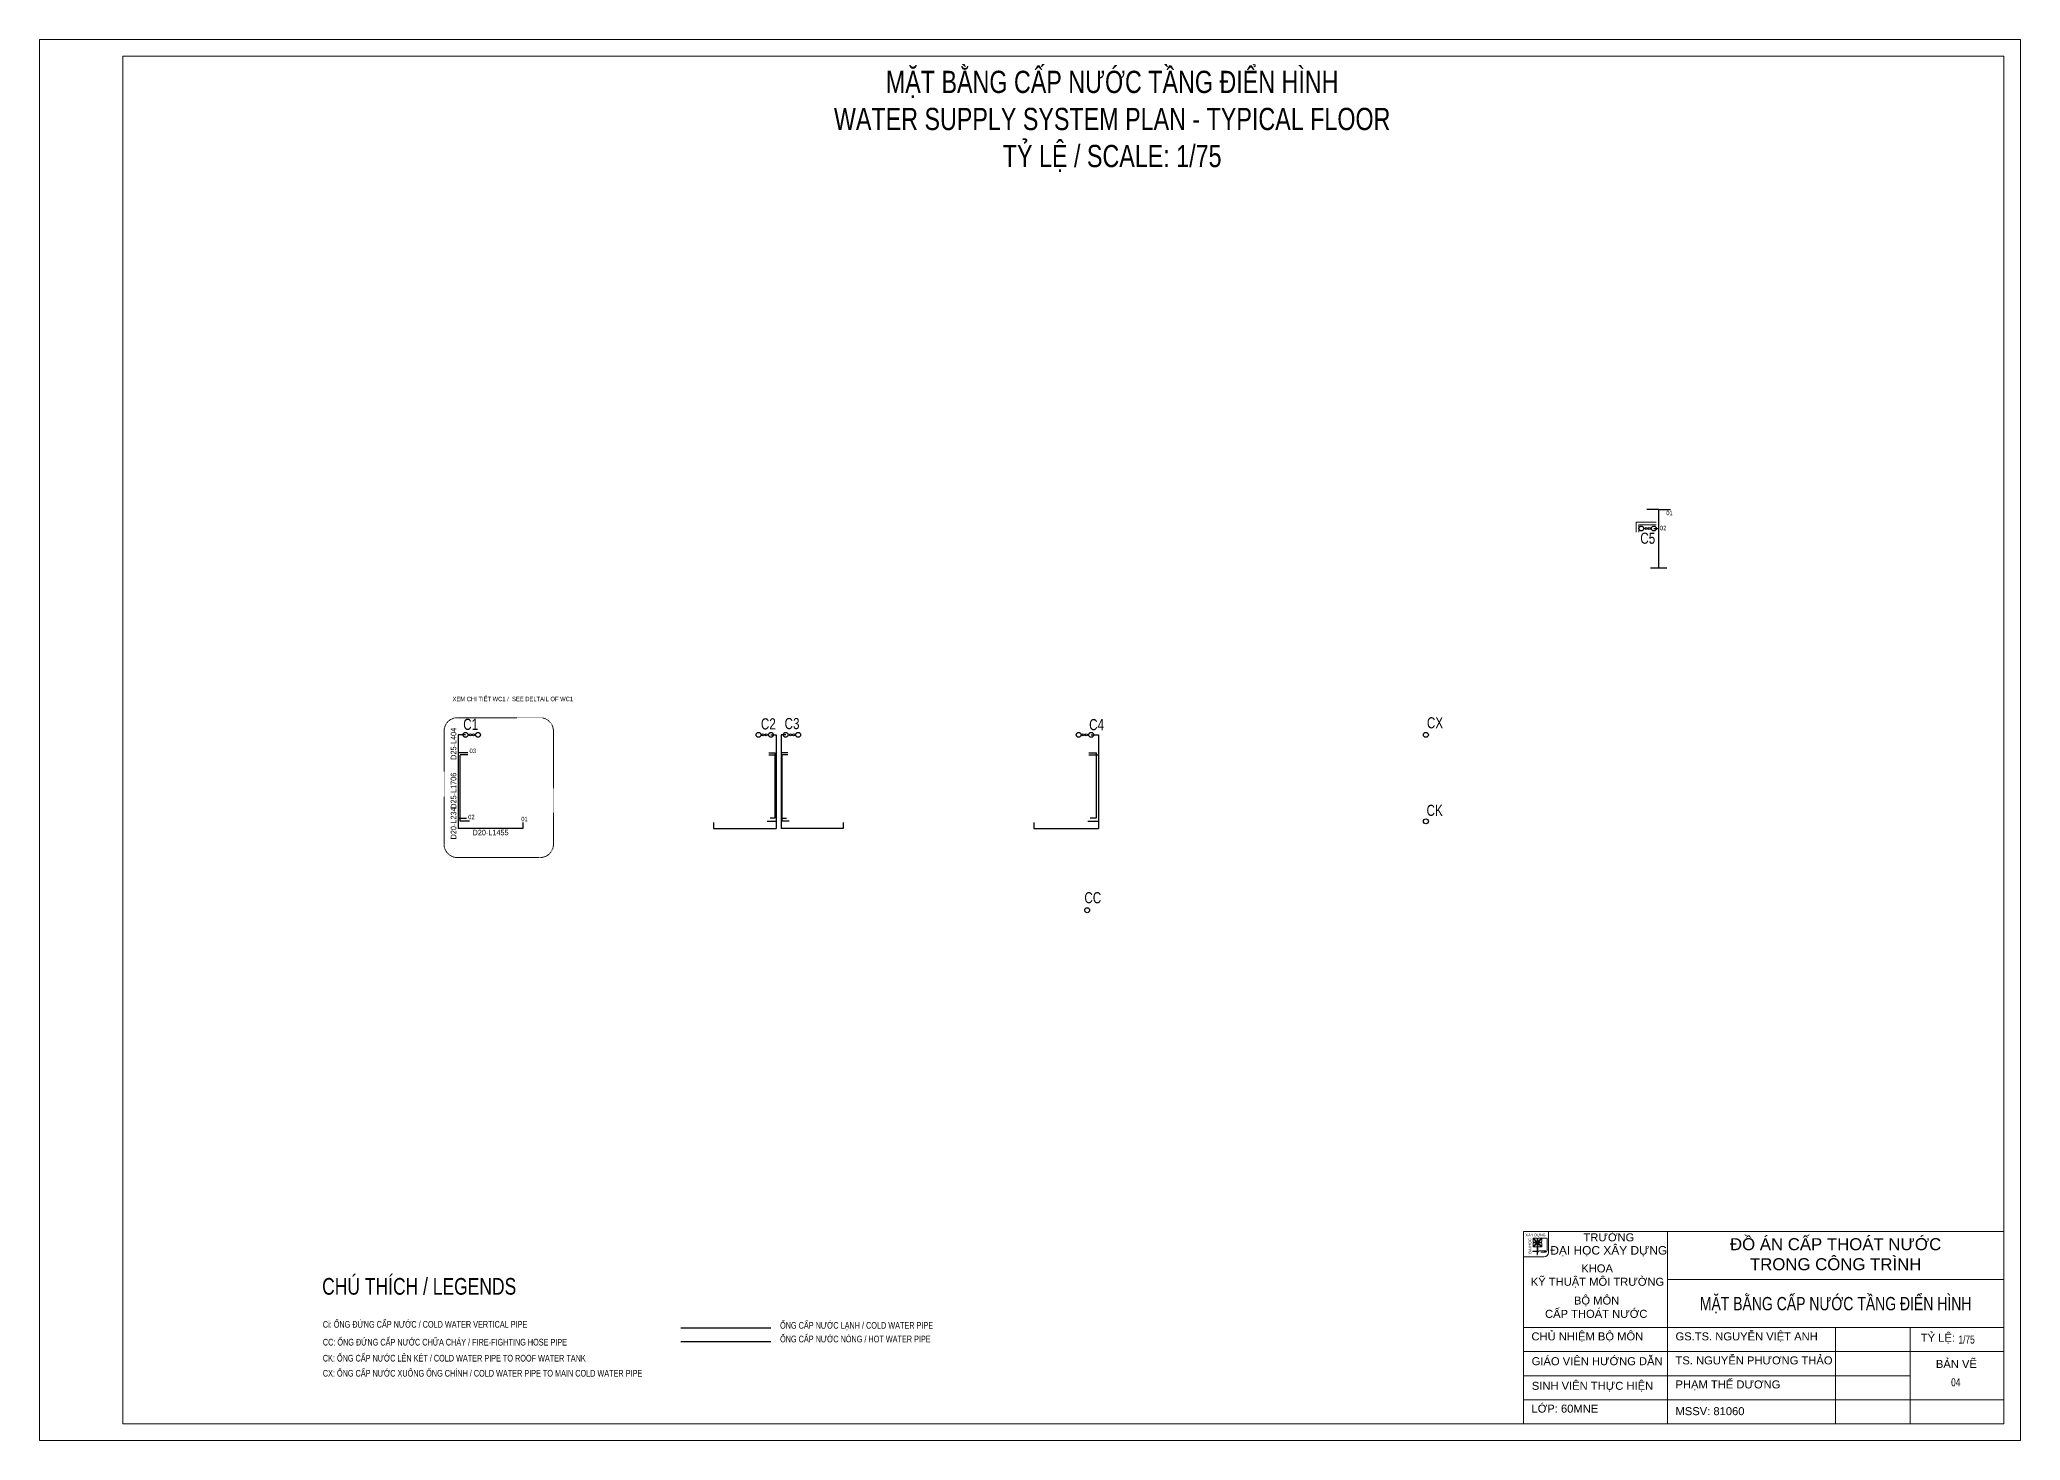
# Model space of a CAD drawing. Header units: millimetres. Extents: x -819040 to 60987, y -269988 to 131461.
# Drawn here: x -51427 to -6877, y -2954 to 28546 of the extents above; entities that cross this region are included whole.
import ezdxf
from ezdxf.enums import TextEntityAlignment as Align

# ---------------------------------------------------------------- set-up
doc = ezdxf.new("R2010")
doc.units = ezdxf.units.MM
doc.linetypes.add('ACAD_ISO02W100', pattern=[15, 12, -3])
doc.linetypes.add('ACAD_ISO03W100', pattern=[30, 12, -18])
doc.layers.get('0').update_dxf_attribs({"lineweight": 9})
doc.layers.get('Defpoints').update_dxf_attribs({"lineweight": 9})
for name, color, linetype, lineweight in [('CAP LANH-CAT', 4, 'Continuous', 30), ('CAP LANH-CONTINOUS', 4, 'Continuous', 30), ('CAP NONG-HIDDEN', 1, 'ACAD_ISO02W100', 30), ('GHI CHU', 51, 'Continuous', 9), ('GHI CHU @ 100', 51, 'Continuous', 9), ('GHI CHU @ 50', 51, 'Continuous', 9), ('GHI CHU-HIDDEN', 51, 'ACAD_ISO03W100', 9), ('HOP KI THUAT', 11, 'Continuous', 9), ('KHUNG GIAY-A2', 7, 'Continuous', 9), ('KHUNG TEN', 7, 'Continuous', 9), ('KICH THUOC', 21, 'Continuous', 13), ('KICH THUOC @ 50', 21, 'Continuous', 13), ('NETMANH', 43, 'Continuous', 9), ('THOAT HOI-CONTINOUS', 2, 'Continuous', 30), ('THOAT RUA-CONTINOUS', 3, 'Continuous', 30), ('THOAT XI-CONTINOUS', 6, 'Continuous', 30)]:
    doc.layers.add(name, color=color, linetype=linetype, lineweight=lineweight)
doc.styles.add('ARIANH', font='VnArialH.TTF')
doc.styles.add('KICH THUOC', font='arial.ttf', dxfattribs={"width": 0.75})
doc.styles.get("Standard").update_dxf_attribs({"font": 'arial.ttf', "width": 0.75})
doc.styles.add('TCVN-10', font='arial.ttf', dxfattribs={"width": 0.75, "height": 10})
doc.styles.add('TCVN-2.5', font='arial.ttf', dxfattribs={"width": 0.75, "height": 2.5})
doc.dimstyles.new('TCVN-2.5 D-L', dxfattribs={"dimtxt": 2.5, "dimasz": 1.2, "dimexe": 1.2, "dimexo": 0, "dimgap": 0.8, "dimtad": 1, "dimtoh": 1, "dimdec": 0, "dimzin": 0, "dimdsep": 46, "dimtxsty": 'KICH THUOC', "dimblk": 'ARCHTICK', "dimcen": 1.2, "dimdle": 1.2, "dimse1": 1, "dimse2": 1, "dimsd1": 1, "dimsd2": 1, "dimclrd": 256, "dimclre": 256, "dimclrt": 256, "dimadec": 0, "dimazin": 0, "dimtm": 1e-09, "dimtfac": 1, "dimtdec": 0, "dimtofl": 0, "dimtmove": 0, "dimatfit": 2, "dimfxl": 1, "dimtolj": 1, "dimtzin": 0, "dimlwd": -1, "dimlwe": -1, "dimarcsym": 1})

# ---------------------------------------------------------------- blocks, each defined once
blk = doc.blocks.new('*U281')
at = {"layer": 'KHUNG TEN'}
for p, q in [((0, 2880), (-7200, 2880)), ((-7200, 0), (-7200, 2880)), ((-6824, 2880), (-7200, 2880)), ((-7200, 2503), (-7200, 2880)), ((-7056, 2782), (-7005, 2782)), ((-7056, 2777), (-7056, 2782)), ((-7056, 2782), (-7005, 2782)), ((-7056, 2778), (-7056, 2782)), ((-7056, 2782), (-7005, 2782)), ((-7056, 2777), (-7056, 2782)), ((-7056, 2781), (-7006, 2781)), ((-7056, 2777), (-7056, 2781)), ((-7056, 2778), (-6997, 2720)), ((-7055, 2732), (-7056, 2778)), ((-7056, 2777), (-6998, 2719)), ((-7056, 2731), (-7056, 2777)), ((-7056, 2777), (-6998, 2719)), ((-7056, 2731), (-7056, 2777)), ((-7056, 2777), (-6998, 2719)), ((-7056, 2731), (-7056, 2777)), ((-7056, 2655), (-6998, 2714)), ((-7056, 2656), (-6997, 2714)), ((-7056, 2656), (-6998, 2714)), ((-7056, 2655), (-6998, 2713)), ((-7055, 2703), (-7056, 2656)), ((-7056, 2702), (-7056, 2655)), ((-7056, 2702), (-7056, 2655)), ((-7056, 2702), (-7056, 2656)), ((-7052, 2782), (-6994, 2724)), ((-7052, 2782), (-6994, 2724)), ((-7052, 2781), (-6994, 2723)), ((-7052, 2651), (-6994, 2709)), ((-7052, 2651), (-6994, 2709)), ((-7052, 2651), (-6994, 2709)), ((-7051, 2782), (-6993, 2724)), ((-7051, 2720), (-7044, 2716)), ((-7051, 2712), (-7044, 2716)), ((-7051, 2652), (-6993, 2710)), ((-7050, 2721), (-7044, 2716)), ((-7050, 2721), (-7043, 2717)), ((-7050, 2721), (-7044, 2716)), ((-7050, 2713), (-7043, 2717)), ((-7050, 2712), (-7044, 2716)), ((-7050, 2712), (-7044, 2716)), ((-6998, 2719), (-7049, 2719)), ((-6997, 2720), (-7048, 2720)), ((-6998, 2719), (-7048, 2719)), ((-6998, 2719), (-7048, 2719)), ((-6998, 2714), (-7048, 2714)), ((-6998, 2714), (-7048, 2714)), ((-6998, 2713), (-7048, 2713)), ((-6997, 2714), (-7047, 2714)), ((-6995, 2774), (-6991, 2769)), ((-6995, 2774), (-6991, 2769)), ((-6994, 2775), (-6990, 2770)), ((-6994, 2774), (-6991, 2769)), ((-6994, 2724), (-6994, 2770)), ((-6994, 2723), (-6994, 2770)), ((-6994, 2724), (-6994, 2770)), ((-6994, 2529), (-6994, 2709)), ((-6994, 2529), (-6994, 2709)), ((-6994, 2529), (-6994, 2709)), ((-6993, 2724), (-6993, 2771)), ((-6993, 2530), (-6993, 2710)), ((-6987, 2774), (-6991, 2769)), ((-6988, 2774), (-6991, 2769)), ((-6987, 2774), (-6991, 2769)), ((-6987, 2775), (-6990, 2770)), ((-6930, 2782), (-6988, 2724)), ((-6930, 2782), (-6988, 2724)), ((-6930, 2781), (-6988, 2723)), ((-6988, 2724), (-6988, 2770)), ((-6988, 2723), (-6988, 2770)), ((-6988, 2724), (-6988, 2770)), ((-6930, 2651), (-6988, 2709)), ((-6988, 2560), (-6988, 2709)), ((-6930, 2651), (-6988, 2709)), ((-6988, 2560), (-6988, 2709)), ((-6930, 2651), (-6988, 2709)), ((-6988, 2560), (-6988, 2709)), ((-6929, 2782), (-6987, 2724)), ((-6987, 2724), (-6987, 2771)), ((-6929, 2652), (-6987, 2710)), ((-6987, 2561), (-6987, 2710)), ((-6926, 2777), (-6984, 2719)), ((-6926, 2777), (-6984, 2719)), ((-6925, 2777), (-6984, 2719)), ((-6984, 2719), (-6937, 2719)), ((-6984, 2719), (-6938, 2719)), ((-6984, 2719), (-6937, 2719)), ((-6926, 2655), (-6984, 2714)), ((-6984, 2714), (-6937, 2714)), ((-6925, 2656), (-6984, 2714)), ((-6984, 2714), (-6937, 2714)), ((-6926, 2655), (-6984, 2713)), ((-6984, 2713), (-6938, 2713)), ((-6925, 2778), (-6983, 2720)), ((-6983, 2720), (-6937, 2720)), ((-6925, 2656), (-6983, 2714)), ((-6983, 2714), (-6937, 2714)), ((-6977, 2781), (-6847, 2781)), ((-6976, 2782), (-6847, 2782)), ((-6976, 2782), (-6846, 2782)), ((-6976, 2782), (-6847, 2782)), ((-6934, 2720), (-6938, 2716)), ((-6934, 2720), (-6938, 2716)), ((-6933, 2720), (-6938, 2717)), ((-6938, 2717), (-6933, 2713)), ((-6938, 2716), (-6934, 2713)), ((-6938, 2716), (-6934, 2713)), ((-6933, 2721), (-6937, 2717)), ((-6937, 2717), (-6933, 2714)), ((-6926, 2777), (-6926, 2782)), ((-6926, 2777), (-6926, 2781)), ((-6926, 2731), (-6926, 2777)), ((-6926, 2731), (-6926, 2777)), ((-6926, 2702), (-6926, 2655)), ((-6926, 2702), (-6926, 2655)), ((-6925, 2778), (-6925, 2782)), ((-6925, 2777), (-6925, 2782)), ((-6925, 2732), (-6925, 2778)), ((-6925, 2731), (-6925, 2777)), ((-6925, 2703), (-6925, 2656)), ((-6925, 2702), (-6925, 2656)), ((-6847, 2782), (-6847, 2595)), ((-6847, 2782), (-6847, 2595)), ((-6847, 2781), (-6847, 2595)), ((-6846, 2782), (-6846, 2596)), ((-6824, 2880), (-6824, 2570)), ((-5040, 0), (-5040, 2880)), ((0, 2160), (0, 2880)), ((-6890, 2503), (-7200, 2503)), ((-6994, 2589), (-7058, 2589)), ((-7058, 2582), (-7058, 2589)), ((-6994, 2589), (-7058, 2589)), ((-7058, 2583), (-7058, 2589)), ((-6994, 2588), (-7058, 2588)), ((-7058, 2582), (-7058, 2588)), ((-6994, 2583), (-7058, 2583)), ((-6994, 2582), (-7058, 2582)), ((-6994, 2582), (-7058, 2582)), ((-6993, 2589), (-7057, 2589)), ((-7057, 2583), (-7057, 2589)), ((-6993, 2583), (-7057, 2583)), ((-7056, 2656), (-7056, 2652)), ((-7056, 2656), (-7056, 2651)), ((-7056, 2655), (-7056, 2651)), ((-7056, 2655), (-7056, 2651)), ((-7056, 2652), (-7005, 2652)), ((-7056, 2651), (-7005, 2651)), ((-7056, 2651), (-7006, 2651)), ((-7056, 2651), (-7005, 2651)), ((-6994, 2657), (-6991, 2661)), ((-6994, 2657), (-6991, 2661)), ((-6994, 2657), (-6991, 2660)), ((-6985, 2574), (-6994, 2529)), ((-6986, 2574), (-6994, 2529)), ((-6985, 2574), (-6994, 2529)), ((-6993, 2658), (-6990, 2661)), ((-6985, 2575), (-6993, 2530)), ((-6991, 2661), (-6985, 2655)), ((-6991, 2661), (-6985, 2655)), ((-6991, 2660), (-6986, 2655)), ((-6990, 2661), (-6985, 2656)), ((-6977, 2651), (-6926, 2651)), ((-6976, 2652), (-6925, 2652)), ((-6976, 2651), (-6926, 2651)), ((-6976, 2651), (-6925, 2651)), ((-6865, 2591), (-6960, 2591)), ((-6865, 2591), (-6960, 2591)), ((-6864, 2592), (-6959, 2592)), ((-6865, 2591), (-6959, 2591)), ((-6888, 2575), (-6942, 2571)), ((-6888, 2575), (-6942, 2571)), ((-6888, 2575), (-6942, 2571)), ((-6872, 2571), (-6942, 2571)), ((-6872, 2571), (-6942, 2571)), ((-6872, 2571), (-6942, 2571)), ((-6887, 2576), (-6941, 2571)), ((-6871, 2571), (-6941, 2571)), ((-6926, 2655), (-6926, 2651)), ((-6926, 2655), (-6926, 2651)), ((-6925, 2656), (-6925, 2652)), ((-6925, 2656), (-6925, 2651)), ((0, 2160), (-5040, 2160)), ((0, 1440), (0, 2160)), ((-7200, 1440), (0, 1440)), ((-2520, 0), (-2520, 1440)), ((-1401, 0), (-1401, 1440)), ((0, 1080), (0, 1440)), ((-7200, 1080), (0, 1080)), ((0, 360), (0, 1080)), ((-7200, 720), (-1401, 720)), ((-7200, 360), (0, 360)), ((0, 0), (0, 360)), ((-5040, 0), (-7200, 0)), ((-2520, 0), (-5040, 0)), ((-1440, 0), (-2520, 0)), ((0, 0), (-1440, 0))]:
    blk.add_line(p, q, dxfattribs=at)
for points in [[(0, 0), (0, 1440), (-7200, 1440), (-7200, 0)], [(-7200, 0), (0, 0)]]:
    blk.add_lwpolyline(points, dxfattribs=at)
for centre, radius, start, end in [((-7044, 2731), 12.7, 182.09, 237.073), ((-7044, 2731), 12.7, 182.09, 237.073), ((-7043, 2731), 12.7, 182.09, 237.073), ((-7045, 2702), 11.7, 117.544, 179.9029), ((-7045, 2702), 11.7, 117.544, 179.9029), ((-7044, 2702), 11.7, 117.544, 179.9029), ((-7043, 2732), 12.7, 182.09, 237.073), ((-7044, 2703), 11.7, 117.544, 179.9029), ((-7006, 2770), 11.7, 0.049, 89.951), ((-7005, 2770), 11.7, 0.049, 89.951), ((-7005, 2771), 11.7, 0.049, 89.951), ((-7005, 2770), 11.7, 0.049, 89.951), ((-6976, 2770), 11.7, 90.049, 179.951), ((-6976, 2770), 11.7, 90.049, 179.951), ((-6977, 2770), 11.7, 90.049, 179.951), ((-6976, 2771), 11.7, 90.049, 179.951), ((-6938, 2731), 11.7, 270.0009, 359.9029), ((-6938, 2702), 11.7, 0.0971, 89.9991), ((-6937, 2732), 11.7, 270.0009, 359.9029), ((-6937, 2731), 11.7, 270.0009, 359.9029), ((-6937, 2731), 11.7, 270.0009, 359.9029), ((-6937, 2702), 11.7, 0.0971, 89.9991), ((-6937, 2703), 11.7, 0.0971, 89.9991), ((-6937, 2702), 11.7, 0.0971, 89.9991), ((-7006, 2663), 11.7, 270.049, 359.951), ((-7005, 2663), 11.7, 270.049, 359.951), ((-7005, 2664), 11.7, 270.049, 359.951), ((-7005, 2663), 11.7, 270.049, 359.951), ((-6976, 2663), 11.7, 180.049, 269.951), ((-6977, 2663), 11.7, 180.049, 269.951), ((-6976, 2663), 11.7, 180.049, 269.951), ((-6976, 2664), 11.7, 180.049, 269.951), ((-6960, 2563), 28.3, 89.9871, 156.3994), ((-6959, 2564), 28.3, 89.9871, 156.3994), ((-6960, 2563), 28.3, 89.9871, 156.3994), ((-6959, 2563), 28.3, 89.9871, 156.3994), ((-6890, 2569), 65.9, 270, 0), ((-6888, 2600), 24.5, 270, 339.999), ((-6888, 2599), 24.5, 270, 339.999), ((-6888, 2600), 24.5, 270, 339.999), ((-6887, 2600), 24.5, 270, 339.999), ((-6872, 2595), 24.7, 270, 0), ((-6872, 2595), 24.7, 270, 0), ((-6872, 2595), 24.7, 270, 0), ((-6871, 2596), 24.7, 270, 0)]:
    blk.add_arc(centre, radius, start, end, dxfattribs=at)
at = {"layer": 'KHUNG TEN', "style": 'ARIANH'}
for s, p in [('x   y dùng', (-7171, 2810)), ('¢', (-7128, 2809))]:
    blk.add_text(s, height=39, dxfattribs=at).set_placement(p)
blk.add_text('®¹i häc', height=39, rotation=90, dxfattribs=at).set_placement((-7085, 2551))
for s, insert, char_height, width, attachment_point in [('{\\fArial|b0|i0|c0|p34;ĐẠI HỌC XÂY DỰNG}', (-6798, 2663), 128, 7638.54, 1), ('{\\fArial|b0|i0|c0|p34;TRƯỜNG}', (-6301, 2854), 120, 7638.54, 1), ('{\\fArial|b0|i0|c0|p34;ĐỒ ÁN CẤP THOÁT NƯỚC\\PTRONG CÔNG TRÌNH}', (-2520, 2540), 180, 5040, 5), ('\\pi796.03087;{\\fArial|b0|i0|c0|p34;KHOA\\P\\pi38.66388;KỸ THUẬT MÔI TRƯỜNG }', (-7130, 2388), 120, 2055.12, 1), ('\\pi657.88068;{\\fArial|b0|i0|c0|p34;BỘ MÔN \\P\\pi224.82474;CẤP THOÁT NƯỚC}', (-7102, 1907), 120, 1969.62, 1), ('{\\fArial|b0|i0|c0|p34;CHỦ NHIỆM BỘ MÔN}', (-7081, 1369), 120, 2368.22, 1), ('{\\fArial|b0|i0|c0|p34;GS.TS. NGUYỄN VIỆT ANH}', (-4921, 1369), 120, 2368.22, 1), ('{\\fArial|b0|i0|c0|p34;TỶ LỆ:}', (-1243, 1348), 120, 1287.18, 1), ('{\\fArial|b0|i0|c0|p34;GIÁO VIÊN HƯỚNG DẪN}', (-7078, 997), 120, 2368.22, 1), ('{\\fArial|b0|i0|c0|p34;TS. NGUYỄN PHƯƠNG THẢO}', (-4921, 1009), 120, 2537.36, 1), ('{\\fArial|b0|i0|c0|p34;BẢN VẼ }', (-1017, 956), 120, 1287.18, 1), ('{\\fArial|b0|i0|c0|p34;SINH VIÊN THỰC HIỆN}', (-7076, 628), 120, 2368.22, 1), ('{\\fArial|b0|i0|c0|p34;PHẠM THẾ DƯƠNG}', (-4921, 649), 120, 2368.22, 1), ('L{\\fArial|b0|i0|c0|p34;Ớ}P: 60MNE', (-7081, 286), 120, 2368.22, 1), ('MSSV: 81060', (-4921, 248), 120, 2368.22, 1)]:
    blk.add_mtext(s, dxfattribs=dict(at, insert=insert, char_height=char_height, width=width, attachment_point=attachment_point))
at = {"layer": 'KHUNG TEN', "width": 0.75}
blk.add_attdef('TEN_BAN_VE', text='', height=200, dxfattribs=at).set_placement((-2520, 1800), align=Align.MIDDLE_CENTER)
at = {"layer": 'KHUNG TEN', "style": 'TCVN-10', "width": 0.75}
for tag, p in [('TY_LE', (-679, 1201)), ('STT', (-789, 561)), ('NGAY_HOAN_THANH', (-1271, 121))]:
    blk.add_attdef(tag, p, '', height=120, dxfattribs=at)
blk = doc.blocks.new('chu_thich-mat_bang_cap')
at = {"layer": 'CAP LANH-CONTINOUS'}
blk.add_line((8842, 1384), (10193, 1384), dxfattribs=at)
at = {"layer": 'CAP NONG-HIDDEN', "ltscale": 0.2}
blk.add_line((8842, 1179), (10193, 1179), dxfattribs=at)
at = {"layer": 'GHI CHU', "insert": (858, 2133), "char_height": 250, "attachment_point": 1}
blk.add_mtext_dynamic_manual_height_columns('\\pi2607.60915;CHÚ THÍCH / LEGENDS', width=8099.21, gutter_width=6731, heights=[913], dxfattribs=at)
at = {"layer": 'GHI CHU @ 100', "char_height": 100, "attachment_point": 1, "style": 'TCVN-2.5'}
for s, width, insert in [('Ci: ỐNG ĐỨNG CẤP NƯỚC / COLD WATER VERTICAL PIPE', 3302.79, (3476, 1488)), ('ỐNG CẤP NƯỚC LẠNH / COLD WATER PIPE', 3378.17, (10332, 1473)), ('CC: ỐNG ĐỨNG CẤP NƯỚC CHỮA CHÁY / FIRE-FIGHTING HOSE PIPE', 3563.14, (3476, 1221)), ('ỐNG CẤP NƯỚC NÓNG / HOT WATER PIPE', 3378.17, (10332, 1268)), ('CK: ỐNG CẤP NƯỚC LÊN KÉT / COLD WATER PIPE TO ROOF WATER TANK', 3971.57, (3476, 981)), ('CX: ỐNG CẤP NƯỚC XUỐNG ỐNG CHÍNH / COLD WATER PIPE TO MAIN COLD WATER PIPE', 4839.5, (3476, 755))]:
    blk.add_mtext_dynamic_manual_height_columns(s, width=width, gutter_width=1250, heights=[0], dxfattribs=dict(at, insert=insert))
blk = doc.blocks.new('*D2126')
at = {"layer": 'Defpoints', "color": 0, "transparency": 16777216}
for p in [(-42013, 12913), (-42013, 12508), (-42013, 12508)]:
    blk.add_point(p, dxfattribs=at)
at = {"layer": 'KICH THUOC', "transparency": 16777216, "insert": (-42117, 12710), "char_height": 125, "attachment_point": 5, "rotation": 90, "style": 'KICH THUOC'}
blk.add_mtext('\\A1;D25-L404', dxfattribs=at)
blk = doc.blocks.new('_ArchTick')
at = {"color": 0, "linetype": 'ByBlock', "const_width": 0.15}
blk.add_lwpolyline([(-0.5, -0.5), (0.5, 0.5)], dxfattribs=at)
blk = doc.blocks.new('*D2127')
at = {"layer": 'Defpoints', "color": 0, "transparency": 16777216}
for p in [(-42013, 12508), (-42013, 10803), (-42013, 10803)]:
    blk.add_point(p, dxfattribs=at)
at = {"layer": 'KICH THUOC', "transparency": 16777216, "insert": (-42117, 11655), "char_height": 125, "attachment_point": 5, "rotation": 90, "style": 'KICH THUOC'}
blk.add_mtext('\\A1;D25-L1706', dxfattribs=at)
blk = doc.blocks.new('*D2128')
at = {"layer": 'Defpoints', "color": 0, "transparency": 16777216}
for p in [(-42013, 10803), (-40558, 10803), (-40558, 10610)]:
    blk.add_point(p, dxfattribs=at)
at = {"layer": 'KICH THUOC', "transparency": 16777216, "insert": (-41285, 10714), "char_height": 125, "attachment_point": 5, "style": 'KICH THUOC'}
blk.add_mtext('\\A1;D20-L1455', dxfattribs=at)
blk = doc.blocks.new('*D2129')
at = {"layer": 'Defpoints', "color": 0, "transparency": 16777216}
for p in [(-42013, 11036), (-42013, 11036), (-42013, 10803)]:
    blk.add_point(p, dxfattribs=at)
at = {"layer": 'KICH THUOC', "transparency": 16777216, "insert": (-42117, 10919), "char_height": 125, "attachment_point": 5, "rotation": 90, "style": 'KICH THUOC'}
blk.add_mtext('\\A1;D20-L234', dxfattribs=at)

msp = doc.modelspace()

# ---------------------------------------------------------------- linework, layer by layer
at = {"layer": 'CAP LANH-CAT'}
for centre in [(-15122.8, 17552.7), (-41847.8, 12912.7), (-34977.8, 12912.7), (-34647.8, 12912.7), (-27777.8, 12912.7), (-20247.8, 12912.7), (-20247.8, 10967.7), (-27867.8, 8967.7)]:
    msp.add_circle(centre, 55, dxfattribs=at)
at = {"layer": 'CAP LANH-CONTINOUS'}
for p, q in [((-15012.8, 17977.4), (-15278.8, 17977.4)), ((-15012.8, 16669.6), (-15012.8, 17977.4)), ((-15012.8, 17977.4), (-14746.9, 17977.4)), ((-15122.8, 17552.7), (-15012.8, 17552.7)), ((-15196.3, 16669.6), (-14829.4, 16669.6)), ((-41847.8, 12912.7), (-42012.8, 12912.7)), ((-42012.8, 12912.7), (-42012.8, 10802.7)), ((-41796.9, 12508.2), (-42012.8, 12508.2)), ((-34977.8, 12912.7), (-34858.2, 12912.7)), ((-34858.2, 12912.7), (-34858.2, 10802.7)), ((-34647.8, 12912.7), (-34752.7, 12912.7)), ((-34752.7, 12912.7), (-34752.7, 10802.7)), ((-34596.9, 12508.2), (-34752.7, 12508.2)), ((-27777.8, 12912.7), (-27612.8, 12912.7)), ((-27612.8, 12912.7), (-27612.8, 10802.7)), ((-35028.8, 12465.2), (-34858.2, 12465.2)), ((-27828.8, 12465.2), (-27612.8, 12465.2)), ((-42012.8, 11036.2), (-41825.7, 11036.2)), ((-40557.8, 10802.7), (-42012.8, 10802.7)), ((-40557.8, 10942.7), (-40557.8, 10802.7)), ((-36267.8, 10942.7), (-36267.8, 10802.7)), ((-36267.8, 10802.7), (-34858.2, 10802.7)), ((-35063.4, 10973.9), (-34858.2, 10973.9)), ((-34752.7, 11036.2), (-34625.7, 11036.2)), ((-33357.8, 10802.7), (-34752.7, 10802.7)), ((-33357.8, 10942.7), (-33357.8, 10802.7)), ((-29067.8, 10942.7), (-29067.8, 10802.7)), ((-29067.8, 10802.7), (-27612.8, 10802.7)), ((-27850, 10973.9), (-27612.8, 10973.9))]:
    msp.add_line(p, q, dxfattribs=at)
at = {"layer": 'CAP NONG-HIDDEN'}
for p, q in [((-35028.8, 12508.2), (-34883.7, 12508.2)), ((-27828.8, 12508.2), (-27659, 12508.2)), ((-41796.9, 12465.2), (-41966.7, 12465.2)), ((-34596.9, 12465.2), (-34724.9, 12465.2)), ((-41761.4, 10973.9), (-41966.7, 10973.9)), ((-34883.7, 11036.2), (-35000, 11036.2)), ((-34566.4, 10973.9), (-34724.9, 10973.9)), ((-27659, 11036.2), (-27800, 11036.2))]:
    msp.add_line(p, q, dxfattribs=at)
at = {"layer": 'CAP NONG-HIDDEN', "ltscale": 0.2}
for p, q in [((-34883.7, 11036.2), (-34883.7, 12508.2)), ((-27659, 11036.2), (-27659, 12508.2)), ((-41966.7, 10973.9), (-41966.7, 12465.2)), ((-34724.9, 10973.9), (-34724.9, 12465.2))]:
    msp.add_line(p, q, dxfattribs=at)
at = {"layer": 'GHI CHU-HIDDEN', "ltscale": 0.1}
msp.add_lwpolyline([(-42030, 13297.6), (-40170.5, 13297.6, -0.4142136), (-39870.5, 12997.6), (-39870.5, 10452.2, -0.4142136), (-40170.5, 10152.2), (-42030, 10152.2, -0.4142136), (-42330, 10452.2), (-42330, 12997.6, -0.4142136)], format="xyb", close=True, dxfattribs=at)
at = {"layer": 'HOP KI THUAT'}
for p, q in [((-15067.8, 17692.7), (-15517.8, 17692.7)), ((-15517.8, 17692.7), (-15517.8, 17472.7)), ((-15067.8, 17632.7), (-15457.8, 17632.7)), ((-15457.8, 17632.7), (-15457.8, 17472.7))]:
    msp.add_line(p, q, dxfattribs=at)
at = {"layer": 'KHUNG GIAY-A2'}
for points in [[(-51427.5, -2954), (-6877.5, -2954), (-6877.5, 28546), (-51427.5, 28546)], [(-49552.5, -2579), (-7252.5, -2579), (-7252.5, 28171), (-49552.5, 28171)]]:
    msp.add_lwpolyline(points, close=True, dxfattribs=at)
at = {"layer": 'THOAT HOI-CONTINOUS'}
for centre in [(-15294.6, 17552.7), (-41669.1, 12912.7), (-35156.5, 12912.7), (-34469.1, 12912.7), (-27956.5, 12912.7)]:
    msp.add_circle(centre, 25, dxfattribs=at)
at = {"layer": 'THOAT RUA-CONTINOUS'}
for centre in [(-15224.1, 17552.7), (-41739.6, 12912.7), (-35086.1, 12912.7), (-34539.6, 12912.7), (-27886.1, 12912.7)]:
    msp.add_circle(centre, 25, dxfattribs=at)
at = {"layer": 'THOAT XI-CONTINOUS'}
for centre in [(-15402.8, 17552.7), (-41567.8, 12912.7), (-35257.8, 12912.7), (-34367.8, 12912.7), (-28057.8, 12912.7)]:
    msp.add_circle(centre, 55, dxfattribs=at)

# ---------------------------------------------------------------- block references
at = {"layer": 'GHI CHU', "xscale": 1.5, "yscale": 1.5, "zscale": 1.5}
msp.add_blockref('*U281', (-7252.5, -2579), dxfattribs=at).add_auto_attribs({'TY_LE': '1/75', 'STT': '04', 'TEN_BAN_VE': 'MẶT BẰNG CẤP NƯỚC TẦNG ĐIỂN HÌNH'})
at = {"layer": 'NETMANH', "xscale": 1.5, "yscale": 1.5, "zscale": 1.5}
msp.add_blockref('chu_thich-mat_bang_cap', (-50271.5, -2502.1), dxfattribs=at)

# ---------------------------------------------------------------- texts
at = {"layer": 'GHI CHU @ 100', "attachment_point": 1, "style": 'TCVN-2.5'}
for s, width, heights, insert, char_height in [('01', 428.757, [0], (-14841.8, 17950.3), 100), ('C5', 428.757, [0], (-15425.8, 17458.8), 250), ('02', 428.757, [0], (-14983.3, 17613), 100), ('XEM CHI TIẾT WC1 /  SEE DELTAIL OF WC1', 2874.97, [0], (-42139.7, 13768.8), 100), ('C1', 428.757, [0], (-41899.8, 13273.7), 250), ('C2', 428.757, [91.2], (-35204.8, 13283.7), 250), ('C3', 428.757, [0], (-34672, 13290.2), 250), ('C4', 428.757, [0], (-27822, 13266), 250), ('CX', 428.757, [0], (-20225.1, 13307.8), 250), ('03', 428.757, [0], (-41758.4, 12601.4), 100), ('CK', 428.757, [0], (-20233.4, 11339.6), 250), ('02', 428.757, [0], (-41789, 11113.9), 100), ('01', 428.757, [0], (-40595, 11069.8), 100), ('CC', 428.757, [0], (-27928.9, 9374.2), 250)]:
    msp.add_mtext_dynamic_manual_height_columns(s, width=width, gutter_width=1250, heights=heights, dxfattribs=dict(at, insert=insert, char_height=char_height))
at = {"layer": 'GHI CHU @ 50', "insert": (-27304.5, 26706.6), "char_height": 500, "attachment_point": 5, "style": 'TCVN-10'}
msp.add_mtext_dynamic_manual_height_columns('MẶT BẰNG CẤP NƯỚC TẦNG ĐIỂN HÌNH\\PWATER SUPPLY SYSTEM PLAN - TYPICAL FLOOR\\PTỶ LỆ / SCALE: 1/75', width=18420.099, gutter_width=2500, heights=[0], dxfattribs=at)

# ---------------------------------------------------------------- dimensions: what is measured, and where the dimension line sits
at = {"layer": 'KICH THUOC @ 50'}
for base, p1, p2, angle, override, picture, middle in [((-42012.8333, 12508.2069), (-42012.8333, 12912.6757), (-42012.8333, 12508.2069), 270, {"dimscale": 50, "dimpost": 'D25-L<>', "dimtix": 0, "dimtofl": 0, "dimtmove": 0, "dimatfit": 2}, '*D2126', (-42012.8333, 12710.4413)), ((-42012.8333, 11036.2321), (-42012.8333, 10802.6757), (-42012.8333, 11036.2321), 90, {"dimscale": 50, "dimpost": 'D20-L<>', "dimtix": 0, "dimtofl": 0, "dimtmove": 0, "dimatfit": 2}, '*D2129', (-42012.8333, 10919.4539))]:
    dim = msp.add_linear_dim(base=base, p1=p1, p2=p2, angle=angle, dimstyle='TCVN-2.5 D-L', override=override, dxfattribs=at)
    dim.commit()
    dim.dimension.update_dxf_attribs({"geometry": picture, "text_midpoint": middle, "dimtype": 161})
for p1, p2, distance, override, picture, middle in [((-42012.8333, 12508.2069), (-42012.8333, 10802.6757), 0, {"dimscale": 50, "dimpost": 'D25-L<>', "dimtix": 0, "dimtofl": 0, "dimtmove": 0, "dimatfit": 2}, '*D2127', (-42116.6549, 11655.4413)), ((-42012.8, 10802.7), (-40557.8, 10802.7), -192.2, {"dimscale": 50, "dimpost": 'D20-L<>', "dimtix": 0, "dimtofl": 0, "dimtmove": 0, "dimatfit": 2}, '*D2128', (-41285.3, 10714.3))]:
    dim = msp.add_aligned_dim(p1=p1, p2=p2, distance=distance, dimstyle='TCVN-2.5 D-L', override=override, dxfattribs=at)
    dim.commit()
    dim.dimension.update_dxf_attribs({"geometry": picture, "text_midpoint": middle})

doc.saveas('drawing.dxf')
